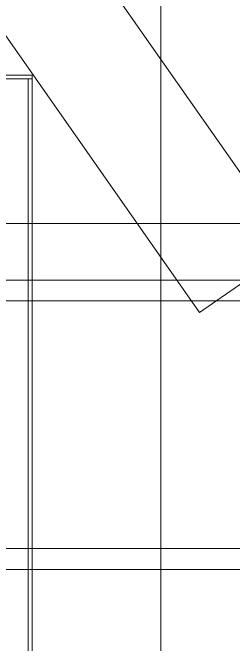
# Model space of a CAD drawing. Header units: millimetres. Extents: x -191664 to 191490, y -197311 to 10263.
# Drawn here: x 1621.7 to 1738.2, y -30542.6 to -30208.5 of the extents above; entities that cross this region are included whole.
import ezdxf

# ---------------------------------------------------------------- set-up
doc = ezdxf.new("R2010")
doc.units = ezdxf.units.MM
doc.layers.add('frontal_secador', color=7, linetype='Continuous', lineweight=0)
doc.layers.add('frontal_tolva', color=7, linetype='Continuous', lineweight=0)

msp = doc.modelspace()

# ---------------------------------------------------------------- linework, layer by layer
at = {"layer": 'frontal_secador', "color": 253, "true_color": 0xa6b3ba}
msp.add_line((1700, -31975), (1700, -29010), dxfattribs=at)
at = {"layer": 'frontal_secador', "color": 55, "true_color": 0xb9a24b}
for p, q in [((1505, -30241.5), (1632, -30241.5)), ((1632, -30243.5), (1632, -30241.5)), ((1505, -30243.5), (1632, -30243.5))]:
    msp.add_line(p, q, dxfattribs=at)
at = {"layer": 'frontal_secador', "color": 43, "true_color": 0xc7ad4e}
for p, q in [((1630, -30243.5), (1632, -30243.5)), ((1630, -30743.5), (1630, -30243.5)), ((1632, -30743.5), (1632, -30243.5))]:
    msp.add_line(p, q, dxfattribs=at)
at = {"layer": 'frontal_secador', "color": 252, "true_color": 0x798e91}
msp.add_line((1550, -30320), (2250, -30320), dxfattribs=at)
at = {"layer": 'frontal_tolva', "color": 156, "true_color": 0x164b78}
for p, q in [((1769.58, -30332.81), (722.58, -28835.81)), ((1720.42, -30367.19), (673.42, -28870.19)), ((1769.58, -30332.81), (1720.42, -30367.19)), ((-1821.5, -30350), (1821.5, -30350)), ((-1821.5, -30361), (1821.5, -30361)), ((-1821.5, -30492), (1821.5, -30492)), ((-1821.5, -30503), (1821.5, -30503))]:
    msp.add_line(p, q, dxfattribs=at)

doc.saveas('drawing.dxf')
